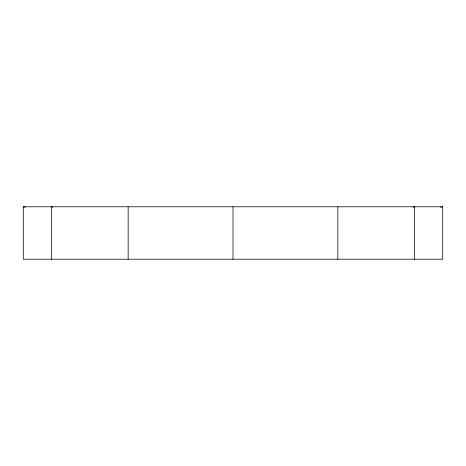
<?xml version="1.0" encoding="UTF-8"?>
<svg xmlns="http://www.w3.org/2000/svg" width="466" height="466" viewBox="0 0 466 466"><rect width="100%" height="100%" fill="white"/><g stroke="black" fill="none" stroke-linecap="round" stroke-linejoin="round"><path stroke-width="0.7" d="M413.185 207.102L414.606 206.787L414.606 259.213M440.562 207.195L442.7 206.787L442.7 259.213L23.3 259.213L23.3 206.787L442.7 206.787M23.3 206.787L25.438 207.195M52.815 207.102L51.394 206.787L51.394 259.213M337.85 206.787L337.85 259.213M233 206.787L233 259.213M128.15 206.787L128.15 259.213"/></g></svg>
